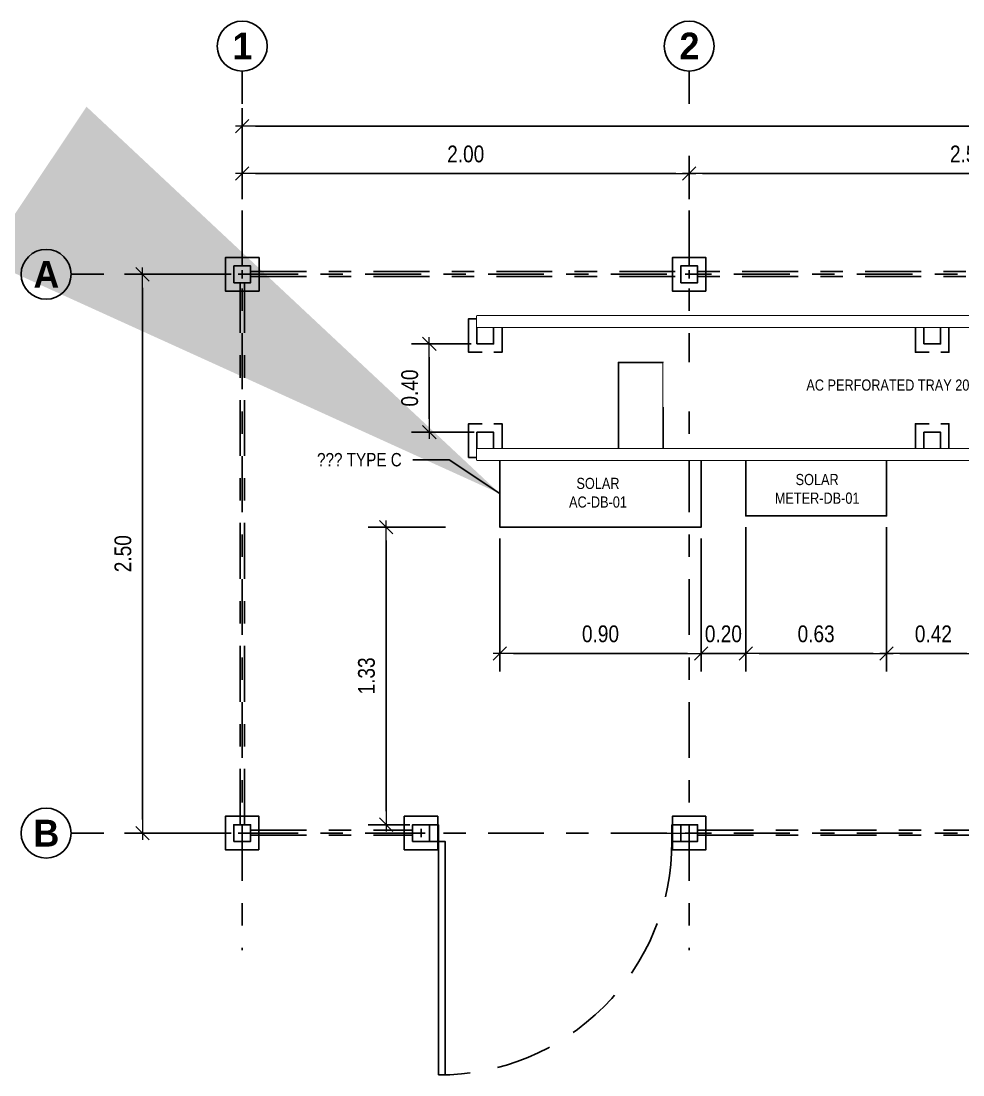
# Model space of a CAD drawing. Header units: millimetres. Extents: x 2497.4 to 2515.8, y 479.1 to 489.2.
# Drawn here: x 2497.531 to 2501.746, y 484.479 to 489.195 of the extents above; entities that cross this region are included whole.
import ezdxf
from ezdxf.enums import TextEntityAlignment as Align

# ---------------------------------------------------------------- set-up
doc = ezdxf.new("R2010")
doc.units = ezdxf.units.MM
doc.linetypes.add('CENTER', pattern=[2, 1.25, -0.25, 0.25, -0.25])
doc.linetypes.add('HIDDEN', pattern=[0.375, 0.25, -0.125])
doc.layers.get('Defpoints').update_dxf_attribs({"color": 2})
doc.layers.add('A-DIMS-0050', color=8, linetype='Continuous', lineweight=18)
for name, color, linetype in [('A-spec', 1, 'Continuous'), ('DOOR', 7, 'Continuous'), ('DOOR-SWING', 15, 'HIDDEN'), ('FUR-LOOSE2', 15, 'Continuous')]:
    doc.layers.add(name, color=color, linetype=linetype)
doc.styles.add('Cordia TCR', font='Cordia.shx', dxfattribs={"width": 0.85})
doc.styles.add('MASTER', font='cordia.shx', dxfattribs={"width": 1.1})
doc.styles.get("Standard").update_dxf_attribs({"font": 'arial.ttf'})
doc.styles.add('TUCKER BOLD', font='', dxfattribs={"height": 0.18})
doc.styles.get('TUCKER BOLD').set_extended_font_data('Humnst777 BT', bold=True)
doc.dimstyles.new('E0050', dxfattribs={"dimscale": 0.05, "dimtxt": 1.6, "dimasz": 1.6, "dimexe": 2, "dimexo": 1, "dimgap": 1, "dimtad": 1, "dimtoh": 1, "dimzin": 0, "dimdsep": 46, "dimlunit": 6, "dimtxsty": 'MASTER', "dimblk": 'AA', "dimcen": 1, "dimclrd": 256, "dimclre": 256, "dimclrt": 2, "dimadec": 0, "dimazin": 0, "dimtfac": 1, "dimtix": 1, "dimtmove": 2, "dimatfit": 3, "dimfxl": 1, "dimtolj": 1, "dimtzin": 0, "dimarcsym": 0})
doc.dimstyles.new('ISO-25', dxfattribs={"dimtxt": 2.5, "dimasz": 2.5, "dimexe": 1.25, "dimexo": 0.625, "dimtad": 1, "dimtxsty": 'Standard', "dimcen": 2.5, "dimadec": 0, "dimazin": 0, "dimtfac": 1, "dimtmove": 0, "dimatfit": 3, "dimfxl": 1, "dimarcsym": 0})

# ---------------------------------------------------------------- blocks, each defined once
blk = doc.blocks.new('AA')
at = {"color": 8}
blk.add_line((-1, 0), (0.5, 0), dxfattribs=at)
at = {"color": 3}
blk.add_line((-0.5, -0.5), (0.5, 0.5), dxfattribs=at)
blk = doc.blocks.new('*D79')
at = {"layer": 'A-DIMS-0050', "lineweight": -2}
for p, q in [((2498.521, 488.3978), (2498.521, 488.5921)), ((2500.521, 488.3978), (2500.521, 488.5921)), ((2498.581, 488.5121), (2500.461, 488.5121))]:
    blk.add_line(p, q, dxfattribs=at)
at = {"layer": 'Defpoints', "color": 0}
for p in [(2500.521, 488.5121), (2498.521, 488.3478), (2500.521, 488.3478)]:
    blk.add_point(p, dxfattribs=at)
at = {"layer": 'A-DIMS-0050', "linetype": 'ByBlock', "lineweight": -2, "xscale": 0.06, "yscale": 0.06, "zscale": 0.06, "rotation": 180}
blk.add_blockref('AA', (2498.521, 488.5121), dxfattribs=at)
at = {"layer": 'A-DIMS-0050', "linetype": 'ByBlock', "lineweight": -2, "xscale": 0.06, "yscale": 0.06, "zscale": 0.06}
blk.add_blockref('AA', (2500.521, 488.5121), dxfattribs=at)
at = {"layer": 'A-DIMS-0050', "color": 2, "insert": (2499.521, 488.5996), "char_height": 0.075, "attachment_point": 5, "style": 'Cordia TCR'}
blk.add_mtext('\\A1;2.00', dxfattribs=at)
blk = doc.blocks.new('*D80')
at = {"layer": 'A-DIMS-0050', "lineweight": -2}
for p, q in [((2500.521, 488.3978), (2500.521, 488.5921)), ((2503.021, 488.3978), (2503.021, 488.5921)), ((2500.581, 488.5121), (2502.961, 488.5121))]:
    blk.add_line(p, q, dxfattribs=at)
at = {"layer": 'Defpoints', "color": 0}
for p in [(2503.021, 488.5121), (2500.521, 488.3478), (2503.021, 488.3478)]:
    blk.add_point(p, dxfattribs=at)
at = {"layer": 'A-DIMS-0050', "linetype": 'ByBlock', "lineweight": -2, "xscale": 0.06, "yscale": 0.06, "zscale": 0.06, "rotation": 180}
blk.add_blockref('AA', (2500.521, 488.5121), dxfattribs=at)
at = {"layer": 'A-DIMS-0050', "linetype": 'ByBlock', "lineweight": -2, "xscale": 0.06, "yscale": 0.06, "zscale": 0.06}
blk.add_blockref('AA', (2503.021, 488.5121), dxfattribs=at)
at = {"layer": 'A-DIMS-0050', "color": 2, "insert": (2501.771, 488.5996), "char_height": 0.075, "attachment_point": 5, "style": 'Cordia TCR'}
blk.add_mtext('\\A1;2.50', dxfattribs=at)
blk = doc.blocks.new('G$C974A1353')
at = {"color": 8}
for p, q in [((0.0188, 0), (-0.0187, 0)), ((0, -0.0187), (0, 0.0188))]:
    blk.add_line(p, q, dxfattribs=at)
blk.add_lwpolyline([(0.075, -0.075), (-0.075, -0.075), (-0.075, 0.075), (0.075, 0.075)], close=True, dxfattribs=at)
at = {"color": 3}
blk.add_lwpolyline([(-0.0375, -0.0375), (0.0375, -0.0375), (0.0375, 0.0375), (-0.0375, 0.0375)], close=True, dxfattribs=at)
blk = doc.blocks.new('A$C5CD537DB')
at = {"layer": 'DOOR', "color": 3}
for points in [[(0.0542, 1.1196), (0.0842, 1.1196), (0.0842, 0.075), (0.0542, 0.075)], [(0.0542, 0.075), (0.0142, 0.075), (0.0142, 0), (0.0542, 0), (0.0542, 0.06), (0.0542, 0.06)], [(1.0992, 0.05), (1.0992, 0.06), (1.0992, 0.06), (1.0992, 0.075), (1.1392, 0.075), (1.1392, 0), (1.0992, 0), (1.0992, 0.06)]]:
    blk.add_lwpolyline(points, close=True, dxfattribs=at)
at = {"layer": 'DOOR-SWING', "color": 8}
blk.add_arc((0.0581, 0.0784), 1.0412, 359.8135, 90.2107, dxfattribs=at)
blk = doc.blocks.new('*D83')
at = {"layer": 'A-DIMS-0050', "lineweight": -2}
for p, q in [((2498.521, 488.4643), (2498.521, 488.8043)), ((2507.521, 488.4643), (2507.521, 488.8043)), ((2498.581, 488.7243), (2507.461, 488.7243))]:
    blk.add_line(p, q, dxfattribs=at)
at = {"layer": 'Defpoints', "color": 0}
for p in [(2507.521, 488.7243), (2498.521, 488.4143), (2507.521, 488.4143)]:
    blk.add_point(p, dxfattribs=at)
at = {"layer": 'A-DIMS-0050', "linetype": 'ByBlock', "lineweight": -2, "xscale": 0.06, "yscale": 0.06, "zscale": 0.06, "rotation": 180}
blk.add_blockref('AA', (2498.521, 488.7243), dxfattribs=at)
at = {"layer": 'A-DIMS-0050', "linetype": 'ByBlock', "lineweight": -2, "xscale": 0.06, "yscale": 0.06, "zscale": 0.06}
blk.add_blockref('AA', (2507.521, 488.7243), dxfattribs=at)
at = {"layer": 'A-DIMS-0050', "color": 2, "insert": (2503.021, 488.8118), "char_height": 0.075, "attachment_point": 5, "style": 'Cordia TCR'}
blk.add_mtext('\\A1;9.00', dxfattribs=at)
blk = doc.blocks.new('spec-col(V)')
at = {"layer": 'A-spec', "color": 3}
blk.add_line((0, -0.367), (0, 0), dxfattribs=at)
at = {"layer": 'A-spec'}
blk.add_circle((0, -0.646), 0.279, dxfattribs=at)
at = {"layer": 'A-spec', "color": 2, "style": 'TUCKER BOLD'}
blk.add_attdef('8', text='', height=0.3, dxfattribs=at).set_placement((0.003, -0.797), align=Align.CENTER)
blk = doc.blocks.new('spec-col(H)')
at = {"layer": 'A-spec', "color": 3}
blk.add_line((-0.367, 0), (0, 0), dxfattribs=at)
at = {"layer": 'A-spec'}
blk.add_circle((-0.646, 0), 0.279, dxfattribs=at)
at = {"layer": 'A-spec', "color": 2, "style": 'TUCKER BOLD'}
blk.add_attdef('8', text='', height=0.3, dxfattribs=at).set_placement((-0.643, -0.151), align=Align.CENTER)
blk = doc.blocks.new('*D84')
at = {"layer": 'A-DIMS-0050', "lineweight": -2}
for p, q in [((2498.471, 488.0616), (2497.9948, 488.0616)), ((2498.0748, 488.0016), (2498.0748, 485.6216)), ((2498.4708, 485.5616), (2497.9948, 485.5616))]:
    blk.add_line(p, q, dxfattribs=at)
at = {"layer": 'Defpoints', "color": 0}
for p in [(2498.521, 488.0616), (2498.0748, 485.5616), (2498.5208, 485.5616)]:
    blk.add_point(p, dxfattribs=at)
at = {"layer": 'A-DIMS-0050', "linetype": 'ByBlock', "lineweight": -2, "xscale": 0.06, "yscale": 0.06, "zscale": 0.06}
for p, rotation in [((2498.0748, 488.0616), 90), ((2498.0748, 485.5616), 270)]:
    blk.add_blockref('AA', p, dxfattribs=dict(at, rotation=rotation))
at = {"layer": 'A-DIMS-0050', "color": 2, "insert": (2497.9873, 486.8116), "char_height": 0.075, "attachment_point": 5, "rotation": 90, "style": 'Cordia TCR'}
blk.add_mtext('\\A1;2.50', dxfattribs=at)
blk = doc.blocks.new('*D96')
at = {"layer": 'A-DIMS-0050', "lineweight": -2}
for p, q in [((2499.6741, 486.8802), (2499.6741, 486.2851)), ((2500.5741, 486.8802), (2500.5741, 486.2851)), ((2499.7341, 486.3651), (2500.5141, 486.3651))]:
    blk.add_line(p, q, dxfattribs=at)
at = {"layer": 'Defpoints', "color": 0}
for p in [(2499.6741, 486.9302), (2500.5741, 486.9302), (2500.5741, 486.3651)]:
    blk.add_point(p, dxfattribs=at)
at = {"layer": 'A-DIMS-0050', "linetype": 'ByBlock', "lineweight": -2, "xscale": 0.06, "yscale": 0.06, "zscale": 0.06, "rotation": 180}
blk.add_blockref('AA', (2499.6741, 486.3651), dxfattribs=at)
at = {"layer": 'A-DIMS-0050', "linetype": 'ByBlock', "lineweight": -2, "xscale": 0.06, "yscale": 0.06, "zscale": 0.06}
blk.add_blockref('AA', (2500.5741, 486.3651), dxfattribs=at)
at = {"layer": 'A-DIMS-0050', "color": 2, "insert": (2500.1241, 486.4526), "char_height": 0.075, "attachment_point": 5, "style": 'Cordia TCR'}
blk.add_mtext('\\A1;0.90', dxfattribs=at)
blk = doc.blocks.new('*D97')
at = {"layer": 'A-DIMS-0050', "lineweight": -2}
for p, q in [((2500.7741, 486.9304), (2500.7741, 486.2851)), ((2500.5741, 486.8802), (2500.5741, 486.2851)), ((2500.5141, 486.3651), (2500.4541, 486.3651)), ((2500.5741, 486.3651), (2500.7741, 486.3651)), ((2500.8341, 486.3651), (2500.8941, 486.3651))]:
    blk.add_line(p, q, dxfattribs=at)
at = {"layer": 'Defpoints', "color": 0}
for p in [(2500.7741, 486.9804), (2500.5741, 486.9302), (2500.7741, 486.3651)]:
    blk.add_point(p, dxfattribs=at)
at = {"layer": 'A-DIMS-0050', "linetype": 'ByBlock', "lineweight": -2, "xscale": 0.06, "yscale": 0.06, "zscale": 0.06}
blk.add_blockref('AA', (2500.5741, 486.3651), dxfattribs=at)
at = {"layer": 'A-DIMS-0050', "linetype": 'ByBlock', "lineweight": -2, "xscale": 0.06, "yscale": 0.06, "zscale": 0.06, "rotation": 180}
blk.add_blockref('AA', (2500.7741, 486.3651), dxfattribs=at)
at = {"layer": 'A-DIMS-0050', "color": 2, "insert": (2500.6741, 486.4526), "char_height": 0.075, "attachment_point": 5, "style": 'Cordia TCR'}
blk.add_mtext('\\A1;0.20', dxfattribs=at)
blk = doc.blocks.new('*D98')
at = {"layer": 'A-DIMS-0050', "lineweight": -2}
for p, q in [((2500.7741, 486.9304), (2500.7741, 486.2851)), ((2501.4041, 486.9304), (2501.4041, 486.2851)), ((2500.8341, 486.3651), (2501.3441, 486.3651))]:
    blk.add_line(p, q, dxfattribs=at)
at = {"layer": 'Defpoints', "color": 0}
for p in [(2500.7741, 486.9804), (2501.4041, 486.9804), (2501.4041, 486.3651)]:
    blk.add_point(p, dxfattribs=at)
at = {"layer": 'A-DIMS-0050', "linetype": 'ByBlock', "lineweight": -2, "xscale": 0.06, "yscale": 0.06, "zscale": 0.06, "rotation": 180}
blk.add_blockref('AA', (2500.7741, 486.3651), dxfattribs=at)
at = {"layer": 'A-DIMS-0050', "linetype": 'ByBlock', "lineweight": -2, "xscale": 0.06, "yscale": 0.06, "zscale": 0.06}
blk.add_blockref('AA', (2501.4041, 486.3651), dxfattribs=at)
at = {"layer": 'A-DIMS-0050', "color": 2, "insert": (2501.0891, 486.4526), "char_height": 0.075, "attachment_point": 5, "style": 'Cordia TCR'}
blk.add_mtext('\\A1;0.63', dxfattribs=at)
blk = doc.blocks.new('*D99')
at = {"layer": 'A-DIMS-0050', "lineweight": -2}
for p, q in [((2499.546, 487.7502), (2499.2781, 487.7502)), ((2499.3581, 487.4152), (2499.3581, 487.6902)), ((2499.5585, 487.3552), (2499.2781, 487.3552))]:
    blk.add_line(p, q, dxfattribs=at)
at = {"layer": 'Defpoints', "color": 0}
for p in [(2499.3581, 487.7502), (2499.596, 487.7502), (2499.6085, 487.3552)]:
    blk.add_point(p, dxfattribs=at)
at = {"layer": 'A-DIMS-0050', "linetype": 'ByBlock', "lineweight": -2, "xscale": 0.06, "yscale": 0.06, "zscale": 0.06}
for p, rotation in [((2499.3581, 487.7502), 90), ((2499.3581, 487.3552), 270)]:
    blk.add_blockref('AA', p, dxfattribs=dict(at, rotation=rotation))
at = {"layer": 'A-DIMS-0050', "color": 2, "insert": (2499.2706, 487.5527), "char_height": 0.075, "attachment_point": 5, "rotation": 90, "style": 'Cordia TCR'}
blk.add_mtext('\\A1;0.40', dxfattribs=at)
blk = doc.blocks.new('*D102')
at = {"layer": 'A-DIMS-0050', "lineweight": -2}
for p, q in [((2499.4306, 486.9302), (2499.0846, 486.9302)), ((2499.1646, 486.8702), (2499.1646, 485.6591)), ((2499.271, 485.5991), (2499.0846, 485.5991))]:
    blk.add_line(p, q, dxfattribs=at)
at = {"layer": 'Defpoints', "color": 0}
for p in [(2499.4806, 486.9302), (2499.1646, 485.5991), (2499.321, 485.5991)]:
    blk.add_point(p, dxfattribs=at)
at = {"layer": 'A-DIMS-0050', "linetype": 'ByBlock', "lineweight": -2, "xscale": 0.06, "yscale": 0.06, "zscale": 0.06}
for p, rotation in [((2499.1646, 486.9302), 90), ((2499.1646, 485.5991), 270)]:
    blk.add_blockref('AA', p, dxfattribs=dict(at, rotation=rotation))
at = {"layer": 'A-DIMS-0050', "color": 2, "insert": (2499.0771, 486.2646), "char_height": 0.075, "attachment_point": 5, "rotation": 90, "style": 'Cordia TCR'}
blk.add_mtext('\\A1;1.33', dxfattribs=at)
blk = doc.blocks.new('*D103')
at = {"layer": 'A-DIMS-0050', "lineweight": -2}
for p, q in [((2501.4041, 486.9304), (2501.4041, 486.2851)), ((2501.8235, 486.9303), (2501.8235, 486.2851)), ((2501.4641, 486.3651), (2501.7635, 486.3651))]:
    blk.add_line(p, q, dxfattribs=at)
at = {"layer": 'Defpoints', "color": 0}
for p in [(2501.4041, 486.9804), (2501.8235, 486.9803), (2501.8235, 486.3651)]:
    blk.add_point(p, dxfattribs=at)
at = {"layer": 'A-DIMS-0050', "linetype": 'ByBlock', "lineweight": -2, "xscale": 0.06, "yscale": 0.06, "zscale": 0.06, "rotation": 180}
blk.add_blockref('AA', (2501.4041, 486.3651), dxfattribs=at)
at = {"layer": 'A-DIMS-0050', "linetype": 'ByBlock', "lineweight": -2, "xscale": 0.06, "yscale": 0.06, "zscale": 0.06}
blk.add_blockref('AA', (2501.8235, 486.3651), dxfattribs=at)
at = {"layer": 'A-DIMS-0050', "color": 2, "insert": (2501.6138, 486.4526), "char_height": 0.075, "attachment_point": 5, "style": 'Cordia TCR'}
blk.add_mtext('\\A1;0.42', dxfattribs=at)

msp = doc.modelspace()

# ---------------------------------------------------------------- linework, layer by layer
at = {"color": 8, "linetype": 'CENTER', "ltscale": 0.2}
for p, q in [((2498.521, 488.3478), (2498.521, 485.0383)), ((2500.521, 488.3478), (2500.521, 485.0383)), ((2498.521, 488.0616), (2507.8506, 488.0616)), ((2498.521, 485.5616), (2507.8506, 485.5616))]:
    msp.add_line(p, q, dxfattribs=at)
at = {"color": 8}
for p, q in [((2498.5398, 488.0616), (2498.5023, 488.0616)), ((2498.521, 488.0428), (2498.521, 488.0803)), ((2500.5398, 488.0616), (2500.5023, 488.0616)), ((2500.521, 488.0428), (2500.521, 488.0803)), ((2498.5396, 485.5616), (2498.5021, 485.5616)), ((2498.5208, 485.5428), (2498.5208, 485.5803))]:
    msp.add_line(p, q, dxfattribs=at)
for p, q in [((2498.531, 488.0616), (2498.521, 488.0616)), ((2500.531, 488.0616), (2500.521, 488.0616))]:
    msp.add_line(p, q)
at = {"color": 6, "linetype": 'CENTER', "ltscale": 0.2}
for p, q in [((2498.5585, 488.0742), (2507.4835, 488.0721)), ((2498.511, 485.5991), (2498.511, 488.0241)), ((2498.531, 485.5991), (2498.531, 488.0241)), ((2498.5585, 488.0516), (2507.4835, 488.0516)), ((2498.5583, 485.5742), (2499.2835, 485.5742)), ((2500.5585, 485.5742), (2507.4833, 485.5742)), ((2498.5583, 485.5516), (2499.2835, 485.5516)), ((2500.5585, 485.5516), (2507.4833, 485.5516))]:
    msp.add_line(p, q, dxfattribs=at)
at = {"color": 8}
for points in [[(2498.596, 487.9866), (2498.446, 487.9866), (2498.446, 488.1366), (2498.596, 488.1366)], [(2500.596, 487.9866), (2500.446, 487.9866), (2500.446, 488.1366), (2500.596, 488.1366)], [(2498.5958, 485.4866), (2498.4458, 485.4866), (2498.4458, 485.6366), (2498.5958, 485.6366)]]:
    msp.add_lwpolyline(points, close=True, dxfattribs=at)
at = {"color": 3}
for points in [[(2498.4835, 488.0241), (2498.5585, 488.0241), (2498.5585, 488.0991), (2498.4835, 488.0991)], [(2500.4835, 488.0241), (2500.5585, 488.0241), (2500.5585, 488.0991), (2500.4835, 488.0991)], [(2499.571, 487.8252), (2506.646, 487.8252), (2506.646, 487.8752), (2499.571, 487.8752)], [(2499.571, 487.2302), (2506.646, 487.2302), (2506.646, 487.2802), (2499.571, 487.2802)], [(2498.4833, 485.5241), (2498.5583, 485.5241), (2498.5583, 485.5991), (2498.4833, 485.5991)]]:
    msp.add_lwpolyline(points, close=True, dxfattribs=at)
for points in [[(2499.646, 487.7127), (2499.6835, 487.7127), (2499.6835, 487.8627), (2499.5335, 487.8627), (2499.5335, 487.7127), (2499.596, 487.7127)], [(2501.646, 487.7127), (2501.6835, 487.7127), (2501.6835, 487.8627), (2501.5335, 487.8627), (2501.5335, 487.7127), (2501.596, 487.7127)], [(2499.646, 487.3927), (2499.6835, 487.3927), (2499.6835, 487.2427), (2499.5335, 487.2427), (2499.5335, 487.3927), (2499.596, 487.3927)], [(2501.646, 487.3927), (2501.6835, 487.3927), (2501.6835, 487.2427), (2501.5335, 487.2427), (2501.5335, 487.3927), (2501.596, 487.3927)]]:
    msp.add_lwpolyline(points, dxfattribs=at)
at = {"color": 6}
msp.add_lwpolyline([(2500.2046, 487.2302), (2500.4046, 487.2302), (2500.4046, 487.6677), (2500.2046, 487.6677)], close=True, dxfattribs=at)
at = {"color": 1}
for points in [[(2500.5741, 487.2302), (2500.5741, 486.9302), (2499.6741, 486.9302), (2499.6741, 487.2302)], [(2500.7741, 487.2302), (2501.4041, 487.2304), (2501.4041, 486.9804), (2500.7741, 486.9804)]]:
    msp.add_lwpolyline(points, close=True, dxfattribs=at)
at = {"layer": 'A-DIMS-0050'}
msp.add_line((2500.1744, 485.5616), (2500.5649, 485.5616), dxfattribs=at)

# ---------------------------------------------------------------- block references
msp.add_blockref('G$C974A1353', (2499.321, 485.5616))
at = {"xscale": -1, "rotation": 180}
msp.add_blockref('G$C974A1353', (2500.521, 485.5616), dxfattribs=at)
at = {"layer": 'A-spec'}
ref = msp.add_blockref('spec-col(V)', (2498.521, 488.8243), dxfattribs=dict(at, xscale=-0.4, yscale=0.4, zscale=0.4, rotation=180))
ref.add_attrib('8', '1', dxfattribs={"color": 2, "height": 0.12, "style": 'TUCKER BOLD'}).set_placement((2498.5222, 489.023), align=Align.CENTER)
ref = msp.add_blockref('spec-col(V)', (2500.521, 488.8243), dxfattribs=dict(at, xscale=-0.4, yscale=0.4, zscale=0.4, rotation=180))
ref.add_attrib('8', '2', dxfattribs={"color": 2, "height": 0.12, "style": 'TUCKER BOLD'}).set_placement((2500.5222, 489.023), align=Align.CENTER)
at = {"layer": 'A-spec', "xscale": 0.4, "yscale": 0.4, "zscale": 0.4}
for p, values in [((2497.9015, 488.0616), {'8': 'A'}), ((2497.9015, 485.5616), {'8': 'B'})]:
    msp.add_blockref('spec-col(H)', p, dxfattribs=at).add_auto_attribs(values)
at = {"layer": 'FUR-LOOSE2', "xscale": -1, "rotation": 180}
msp.add_blockref('A$C5CD537DB', (2499.3443, 485.5991), dxfattribs=at)

# ---------------------------------------------------------------- texts
at = {"layer": 'A-DIMS-0050', "color": 2, "style": 'Cordia TCR', "width": 0.85}
msp.add_text('ตู้ไฟ TYPE C', height=0.06, dxfattribs=at).set_placement((2499.2347, 487.2321), align=Align.MIDDLE_RIGHT)
at = {"layer": 'A-DIMS-0050', "color": 2, "char_height": 0.05, "attachment_point": 5, "style": 'Cordia TCR'}
for s, insert in [('\\A1;SOLAR \\PMETER-DB-01', (2501.0936, 487.1014)), ('\\A1;SOLAR \\PAC-DB-01', (2500.1129, 487.084))]:
    msp.add_mtext(s, dxfattribs=dict(at, insert=insert))

# ---------------------------------------------------------------- dimensions: what is measured, and where the dimension line sits
at = {"layer": 'A-DIMS-0050'}
for base, p1, p2, picture, middle in [((2507.521, 488.7243), (2498.521, 488.4143), (2507.521, 488.4143), '*D83', (2503.021, 488.8118)), ((2500.521, 488.5121), (2498.521, 488.3478), (2500.521, 488.3478), '*D79', (2499.521, 488.5996)), ((2503.021, 488.5121), (2500.521, 488.3478), (2503.021, 488.3478), '*D80', (2501.771, 488.5996)), ((2500.7741, 486.3651), (2500.5741, 486.9302), (2500.7741, 486.9804), '*D97', (2500.6741, 486.4526)), ((2501.4041, 486.3651), (2500.7741, 486.9804), (2501.4041, 486.9804), '*D98', (2501.0891, 486.4526)), ((2501.8235, 486.3651), (2501.4041, 486.9804), (2501.8235, 486.9803), '*D103', (2501.6138, 486.4526)), ((2500.5741, 486.3651), (2499.6741, 486.9302), (2500.5741, 486.9302), '*D96', (2500.1241, 486.4526))]:
    dim = msp.add_linear_dim(base=base, p1=p1, p2=p2, dimstyle='E0050', override={"dimtxt": 1.5, "dimasz": 1.2, "dimexe": 1.6, "dimtxsty": 'Cordia TCR'}, dxfattribs=at)
    dim.commit()
    dim.dimension.update_dxf_attribs({"geometry": picture, "text_midpoint": middle})
for base, p1, p2, picture, middle in [((2498.0748, 485.5616), (2498.521, 488.0616), (2498.5208, 485.5616), '*D84', (2497.9873, 486.8116)), ((2499.1646, 485.5991), (2499.4806, 486.9302), (2499.321, 485.5991), '*D102', (2499.0771, 486.2646))]:
    dim = msp.add_linear_dim(base=base, p1=p1, p2=p2, angle=90, dimstyle='E0050', override={"dimtxt": 1.5, "dimasz": 1.2, "dimexe": 1.6, "dimtxsty": 'Cordia TCR'}, dxfattribs=at)
    dim.commit()
    dim.dimension.update_dxf_attribs({"geometry": picture, "text_midpoint": middle})

# ---------------------------------------------------------------- next in the draw order: wipeouts: each hides what was drawn before it
at = {"color": 3}
for points in [[(2499.596, 487.7502), (2499.646, 487.7502), (2499.646, 487.7502), (2499.646, 487.3552), (2499.646, 487.3552), (2499.596, 487.3552), (2499.596, 487.3552)], [(2501.596, 487.7502), (2501.646, 487.7502), (2501.646, 487.7502), (2501.646, 487.3552), (2501.646, 487.3552), (2501.596, 487.3552), (2501.596, 487.3552)]]:
    msp.add_wipeout(points, dxfattribs=at)

# ---------------------------------------------------------------- next in the draw order: linework, layer by layer
for points in [[(2499.571, 487.7502), (2499.596, 487.7502), (2499.646, 487.7502), (2499.646, 487.8252), (2499.571, 487.8252)], [(2501.571, 487.7502), (2501.596, 487.7502), (2501.646, 487.7502), (2501.646, 487.8252), (2501.571, 487.8252)], [(2499.571, 487.3552), (2499.596, 487.3552), (2499.646, 487.3552), (2499.646, 487.2802), (2499.571, 487.2802)], [(2501.571, 487.3552), (2501.596, 487.3552), (2501.646, 487.3552), (2501.646, 487.2802), (2501.571, 487.2802)]]:
    msp.add_lwpolyline(points, close=True, dxfattribs=at)
for points in [[(2501.646, 487.7127), (2501.6835, 487.7127), (2501.6835, 487.8627), (2501.5335, 487.8627), (2501.5335, 487.7127), (2501.596, 487.7127)], [(2501.646, 487.3927), (2501.6835, 487.3927), (2501.6835, 487.2427), (2501.5335, 487.2427), (2501.5335, 487.3927), (2501.596, 487.3927)]]:
    msp.add_lwpolyline(points, dxfattribs=at)

# ---------------------------------------------------------------- next in the draw order: dimensions: what is measured, and where the dimension line sits
at = {"layer": 'A-DIMS-0050'}
dim = msp.add_linear_dim(base=(2499.3581103524, 487.7502338488), p1=(2499.6085025878, 487.3552338488), p2=(2499.5960025878, 487.7502338488), angle=90, dimstyle='E0050', override={"dimtxt": 1.5, "dimasz": 1.2, "dimexe": 1.6, "dimtxsty": 'Cordia TCR'}, dxfattribs=at)
dim.commit()
dim.dimension.update_dxf_attribs({"geometry": '*D99', "text_midpoint": (2499.2706103524, 487.5527338488)})

# ---------------------------------------------------------------- next in the draw order: wipeouts: each hides what was drawn before it
at = {"color": 3}
msp.add_wipeout([(2501.596, 487.7502), (2501.646, 487.7502), (2501.646, 487.7502), (2501.646, 487.3552), (2501.646, 487.3552), (2501.596, 487.3552), (2501.596, 487.3552)], dxfattribs=at)

# ---------------------------------------------------------------- next in the draw order: linework, layer by layer
for points in [[(2501.571, 487.7502), (2501.596, 487.7502), (2501.646, 487.7502), (2501.646, 487.8252), (2501.571, 487.8252)], [(2501.571, 487.3552), (2501.596, 487.3552), (2501.646, 487.3552), (2501.646, 487.2802), (2501.571, 487.2802)]]:
    msp.add_lwpolyline(points, close=True, dxfattribs=at)

# ---------------------------------------------------------------- next in the draw order: wipeouts: each hides what was drawn before it
at = {"color": 6}
msp.add_wipeout([(2505.496, 487.4677), (2500.4046, 487.4677), (2500.4046, 487.4677), (2500.4046, 487.6677), (2500.4046, 487.6677), (2505.496, 487.6677), (2505.496, 487.6677)], dxfattribs=at)

# ---------------------------------------------------------------- next in the draw order: texts
at = {"layer": 'A-DIMS-0050', "color": 2, "style": 'Cordia TCR', "width": 0.85}
msp.add_text('AC PERFORATED TRAY 200x100 WITH COVER', height=0.05, dxfattribs=at).set_placement((2501.677, 487.566), align=Align.MIDDLE_CENTER)

# ---------------------------------------------------------------- next in the draw order: wipeouts: each hides what was drawn before it
at = {"color": 3}
for points in [[(2499.571, 487.8252), (2506.646, 487.8252), (2506.646, 487.8252), (2506.646, 487.8752), (2506.646, 487.8752), (2499.571, 487.8752), (2499.571, 487.8752)], [(2499.571, 487.2302), (2506.646, 487.2302), (2506.646, 487.2302), (2506.646, 487.2802), (2506.646, 487.2802), (2499.571, 487.2802), (2499.571, 487.2802)]]:
    msp.add_wipeout(points, dxfattribs=at)

# ---------------------------------------------------------------- next in the draw order: leaders
msp.add_leader([(2499.6741, 487.0802), (2499.4469, 487.2321), (2499.2847, 487.2321)], dimstyle='ISO-25', override={"dimgap": 0.625, "dimtad": 0, "dimclrd": 1})

doc.saveas('drawing.dxf')
